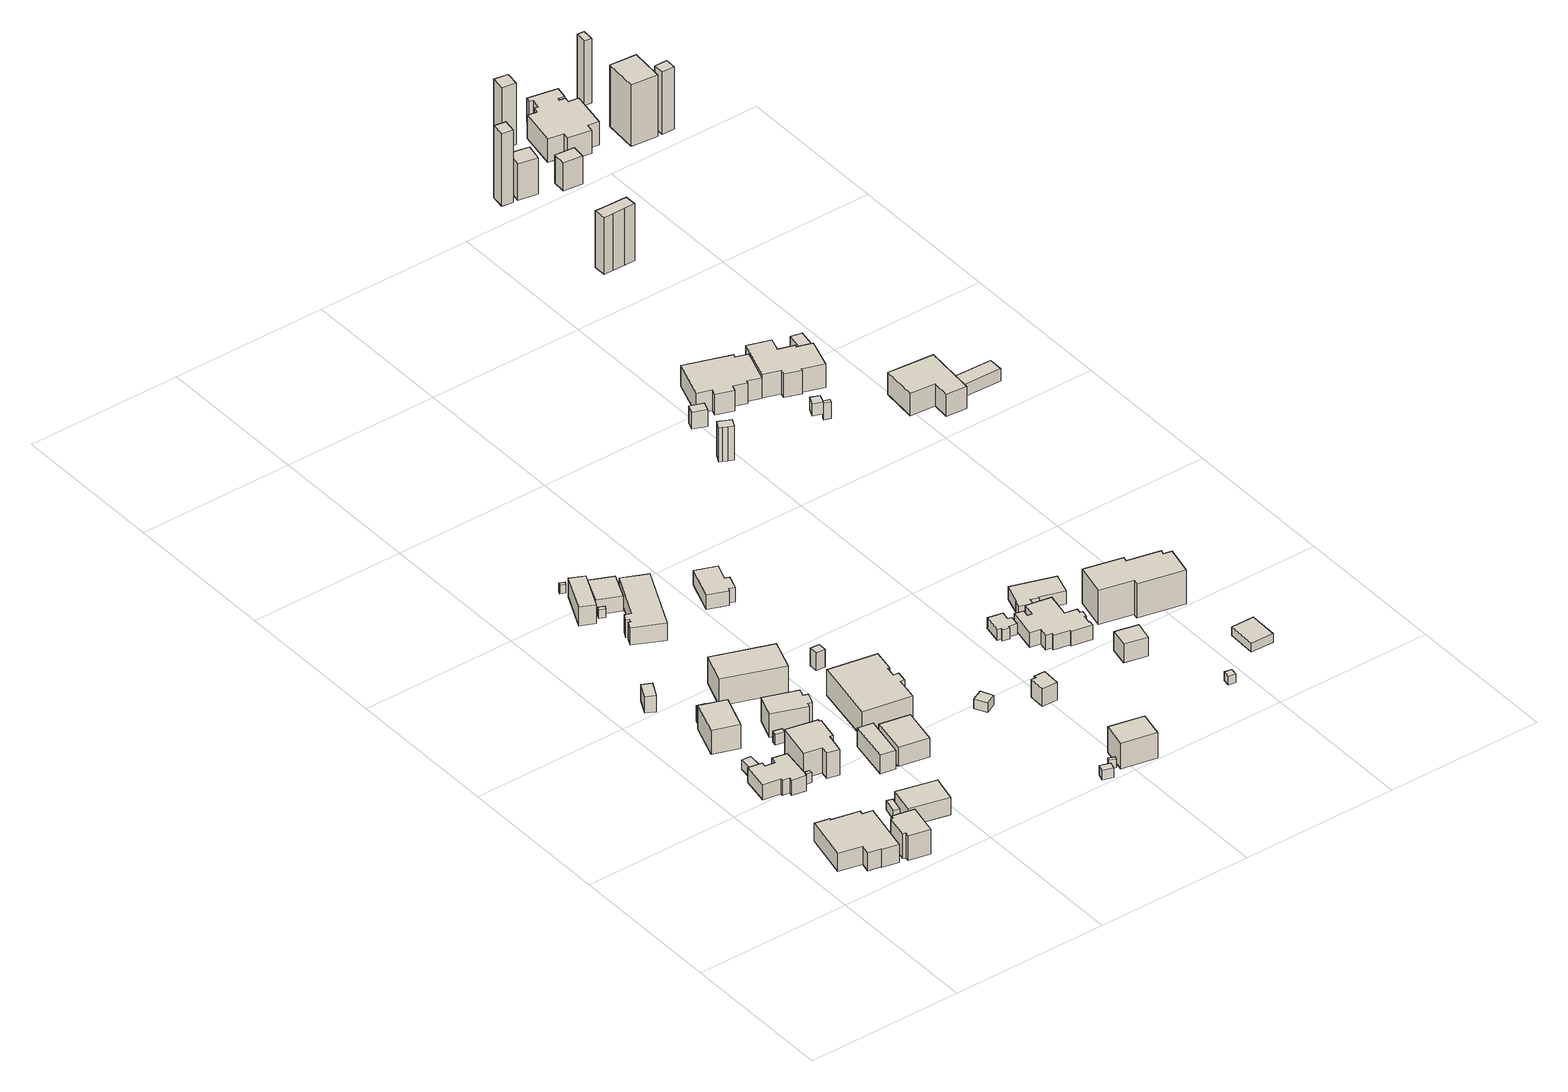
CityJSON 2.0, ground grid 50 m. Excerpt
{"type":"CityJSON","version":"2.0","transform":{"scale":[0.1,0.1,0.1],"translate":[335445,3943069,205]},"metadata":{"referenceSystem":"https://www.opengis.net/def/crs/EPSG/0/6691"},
"CityObjects":{
"building1":{"type":"Building","attributes":{"usage":"441","measuredHeight":7.5,"storeysAboveGround":2,"BuildingIDAttribute.prefecture":"14","BuildingIDAttribute.city":"14151","BuildingDetailAttribute.totalFloorArea":457.4,"BuildingDetailAttribute.buildingFootprintArea":228.7,"BuildingDetailAttribute.buildingStructureType":"610","BuildingDetailAttribute.buildingStructureOrgType":"2","BuildingDetailAttribute.orgUsage":"172","BuildingDetailAttribute.surveyYear":2015},"geometry":[{"type":"Solid","lod":"1","boundaries":[[[[0,1,2,3,4,5,6,7,8,9,10,11]],[[10,12,13,11]],[[9,14,12,10]],[[8,15,14,9]],[[7,16,15,8]],[[6,17,16,7]],[[5,18,17,6]],[[4,19,18,5]],[[3,20,19,4]],[[2,21,20,3]],[[1,22,21,2]],[[0,23,22,1]],[[11,13,23,0]],[[12,14,15,16,17,18,19,20,21,22,23,13]]]]}]},
"building2":{"type":"Building","attributes":{"usage":"411","measuredHeight":7.5,"storeysAboveGround":1,"BuildingIDAttribute.prefecture":"14","BuildingIDAttribute.city":"14151","BuildingDetailAttribute.totalFloorArea":107.68,"BuildingDetailAttribute.buildingFootprintArea":107.68,"BuildingDetailAttribute.buildingStructureType":"601","BuildingDetailAttribute.buildingStructureOrgType":"1","BuildingDetailAttribute.orgUsage":"10","BuildingDetailAttribute.surveyYear":2015},"geometry":[{"type":"Solid","lod":"1","boundaries":[[[[24,25,26,27,28,29,30,31,32,33,34,35,36,37]],[[36,38,39,37]],[[35,40,38,36]],[[34,41,40,35]],[[33,42,41,34]],[[32,43,42,33]],[[31,44,43,32]],[[30,45,44,31]],[[29,46,45,30]],[[28,47,46,29]],[[27,48,47,28]],[[26,49,48,27]],[[25,50,49,26]],[[24,51,50,25]],[[37,39,51,24]],[[38,40,41,42,43,44,45,46,47,48,49,50,51,39]]]]}]},
"building3":{"type":"Building","attributes":{"usage":"411","measuredHeight":5.3,"storeysAboveGround":1,"BuildingIDAttribute.prefecture":"14","BuildingIDAttribute.city":"14151","BuildingDetailAttribute.totalFloorArea":11.88,"BuildingDetailAttribute.buildingFootprintArea":11.88,"BuildingDetailAttribute.buildingStructureType":"601","BuildingDetailAttribute.buildingStructureOrgType":"1","BuildingDetailAttribute.orgUsage":"10","BuildingDetailAttribute.surveyYear":2015},"geometry":[{"type":"Solid","lod":"1","boundaries":[[[[52,53,54,55]],[[54,56,57,55]],[[53,58,56,54]],[[52,59,58,53]],[[55,57,59,52]],[[56,58,59,57]]]]}]},
"building4":{"type":"Building","attributes":{"measuredHeight":5.9,"BuildingIDAttribute.prefecture":"14","BuildingIDAttribute.city":"14151","BuildingDetailAttribute.surveyYear":2015},"geometry":[{"type":"Solid","lod":"1","boundaries":[[[[60,61,62,63]],[[62,64,65,63]],[[61,66,64,62]],[[60,67,66,61]],[[63,65,67,60]],[[64,66,67,65]]]]}]},
"building5":{"type":"Building","attributes":{"usage":"441","measuredHeight":9.1,"storeysAboveGround":2,"BuildingIDAttribute.prefecture":"14","BuildingIDAttribute.city":"14151","BuildingDetailAttribute.totalFloorArea":127.04,"BuildingDetailAttribute.buildingFootprintArea":63.52,"BuildingDetailAttribute.buildingStructureType":"610","BuildingDetailAttribute.buildingStructureOrgType":"2","BuildingDetailAttribute.orgUsage":"172","BuildingDetailAttribute.surveyYear":2015},"geometry":[{"type":"Solid","lod":"1","boundaries":[[[[68,69,70,71,72,73,74,75]],[[74,76,77,75]],[[73,78,76,74]],[[72,79,78,73]],[[71,80,79,72]],[[70,81,80,71]],[[69,82,81,70]],[[68,83,82,69]],[[75,77,83,68]],[[76,78,79,80,81,82,83,77]]]]}]},
"building6":{"type":"Building","attributes":{"usage":"411","measuredHeight":9,"storeysAboveGround":2,"BuildingIDAttribute.prefecture":"14","BuildingIDAttribute.city":"14151","BuildingDetailAttribute.totalFloorArea":166.99,"BuildingDetailAttribute.buildingFootprintArea":83.5,"BuildingDetailAttribute.buildingStructureType":"601","BuildingDetailAttribute.buildingStructureOrgType":"1","BuildingDetailAttribute.orgUsage":"10","BuildingDetailAttribute.surveyYear":2015},"geometry":[{"type":"Solid","lod":"1","boundaries":[[[[84,85,86,87,88]],[[87,89,90,88]],[[86,91,89,87]],[[85,92,91,86]],[[84,93,92,85]],[[88,90,93,84]],[[89,91,92,93,90]]]]}]},
"building7":{"type":"Building","attributes":{"measuredHeight":5.9,"BuildingIDAttribute.prefecture":"14","BuildingIDAttribute.city":"14151","BuildingDetailAttribute.surveyYear":2015},"geometry":[{"type":"Solid","lod":"1","boundaries":[[[[94,95,96,97]],[[96,98,99,97]],[[95,100,98,96]],[[94,101,100,95]],[[97,99,101,94]],[[98,100,101,99]]]]}]},
"building8":{"type":"Building","attributes":{"measuredHeight":4.7,"BuildingIDAttribute.prefecture":"14","BuildingIDAttribute.city":"14151","BuildingDetailAttribute.surveyYear":2015},"geometry":[{"type":"Solid","lod":"1","boundaries":[[[[102,103,104,105]],[[104,106,107,105]],[[103,108,106,104]],[[102,109,108,103]],[[105,107,109,102]],[[106,108,109,107]]]]}]},
"building9":{"type":"Building","attributes":{"measuredHeight":3.3,"BuildingIDAttribute.prefecture":"14","BuildingIDAttribute.city":"14151","BuildingDetailAttribute.surveyYear":2015},"geometry":[{"type":"Solid","lod":"1","boundaries":[[[[110,111,112,113]],[[112,114,115,113]],[[111,116,114,112]],[[110,117,116,111]],[[113,115,117,110]],[[114,116,117,115]]]]}]},
"building10":{"type":"Building","attributes":{"measuredHeight":3.8,"BuildingIDAttribute.prefecture":"14","BuildingIDAttribute.city":"14151","BuildingDetailAttribute.surveyYear":2015},"geometry":[{"type":"Solid","lod":"1","boundaries":[[[[118,119,120,121]],[[120,122,123,121]],[[119,124,122,120]],[[118,125,124,119]],[[121,123,125,118]],[[122,124,125,123]]]]}]},
"building11":{"type":"Building","attributes":{"usage":"411","measuredHeight":9.8,"storeysAboveGround":2,"BuildingIDAttribute.prefecture":"14","BuildingIDAttribute.city":"14151","BuildingDetailAttribute.totalFloorArea":219.9,"BuildingDetailAttribute.buildingFootprintArea":109.95,"BuildingDetailAttribute.buildingStructureType":"601","BuildingDetailAttribute.buildingStructureOrgType":"1","BuildingDetailAttribute.orgUsage":"10","BuildingDetailAttribute.surveyYear":2015},"geometry":[{"type":"Solid","lod":"1","boundaries":[[[[126,127,128,129,130,131,132,133,134,135]],[[134,136,137,135]],[[133,138,136,134]],[[132,139,138,133]],[[131,140,139,132]],[[130,141,140,131]],[[129,142,141,130]],[[128,143,142,129]],[[127,144,143,128]],[[126,145,144,127]],[[135,137,145,126]],[[136,138,139,140,141,142,143,144,145,137]]]]}]},
"building12":{"type":"Building","attributes":{"usage":"422","measuredHeight":6.6,"storeysAboveGround":1,"BuildingIDAttribute.prefecture":"14","BuildingIDAttribute.city":"14151","BuildingDetailAttribute.totalFloorArea":99.92,"BuildingDetailAttribute.buildingFootprintArea":99.92,"BuildingDetailAttribute.buildingStructureType":"601","BuildingDetailAttribute.buildingStructureOrgType":"1","BuildingDetailAttribute.orgUsage":"137","BuildingDetailAttribute.surveyYear":2015},"geometry":[{"type":"Solid","lod":"1","boundaries":[[[[146,147,148,149]],[[148,150,151,149]],[[147,152,150,148]],[[146,153,152,147]],[[149,151,153,146]],[[150,152,153,151]]]]}]},
"building13":{"type":"Building","attributes":{"usage":"415","measuredHeight":7.2,"storeysAboveGround":1,"BuildingIDAttribute.prefecture":"14","BuildingIDAttribute.city":"14151","BuildingDetailAttribute.totalFloorArea":59.26,"BuildingDetailAttribute.buildingFootprintArea":59.26,"BuildingDetailAttribute.buildingStructureType":"601","BuildingDetailAttribute.buildingStructureOrgType":"1","BuildingDetailAttribute.orgUsage":"50","BuildingDetailAttribute.surveyYear":2015},"geometry":[{"type":"Solid","lod":"1","boundaries":[[[[154,155,156,157]],[[156,158,159,157]],[[155,160,158,156]],[[154,161,160,155]],[[157,159,161,154]],[[158,160,161,159]]]]}]},
"building14":{"type":"Building","attributes":{"BuildingIDAttribute.prefecture":"14","BuildingIDAttribute.city":"14151","BuildingDetailAttribute.surveyYear":2015},"geometry":[{"type":"Solid","lod":"1","boundaries":[[[[162,163,164,165]],[[164,166,167,165]],[[163,168,166,164]],[[162,169,168,163]],[[165,167,169,162]],[[166,168,169,167]]]]}]},
"building15":{"type":"Building","attributes":{"usage":"411","measuredHeight":8.8,"storeysAboveGround":1,"BuildingIDAttribute.prefecture":"14","BuildingIDAttribute.city":"14151","BuildingDetailAttribute.totalFloorArea":84.83,"BuildingDetailAttribute.buildingFootprintArea":84.83,"BuildingDetailAttribute.buildingStructureType":"601","BuildingDetailAttribute.buildingStructureOrgType":"1","BuildingDetailAttribute.orgUsage":"10","BuildingDetailAttribute.surveyYear":2015},"geometry":[{"type":"Solid","lod":"1","boundaries":[[[[170,171,172,173,174,175,176,177]],[[176,178,179,177]],[[175,180,178,176]],[[174,181,180,175]],[[173,182,181,174]],[[172,183,182,173]],[[171,184,183,172]],[[170,185,184,171]],[[177,179,185,170]],[[178,180,181,182,183,184,185,179]]]]}]},
"building16":{"type":"Building","attributes":{"BuildingIDAttribute.prefecture":"14","BuildingIDAttribute.city":"14151","BuildingDetailAttribute.surveyYear":2015},"geometry":[{"type":"Solid","lod":"1","boundaries":[[[[186,187,188,189]],[[188,190,191,189]],[[187,192,190,188]],[[186,193,192,187]],[[189,191,193,186]],[[190,192,193,191]]]]}]},
"building17":{"type":"Building","attributes":{"usage":"412","measuredHeight":9.7,"storeysAboveGround":2,"BuildingIDAttribute.prefecture":"14","BuildingIDAttribute.city":"14151","BuildingDetailAttribute.totalFloorArea":339.08,"BuildingDetailAttribute.buildingFootprintArea":169.54,"BuildingDetailAttribute.buildingStructureType":"610","BuildingDetailAttribute.buildingStructureOrgType":"2","BuildingDetailAttribute.orgUsage":"20","BuildingDetailAttribute.surveyYear":2015},"geometry":[{"type":"Solid","lod":"1","boundaries":[[[[194,195,196,197]],[[196,198,199,197]],[[195,200,198,196]],[[194,201,200,195]],[[197,199,201,194]],[[198,200,201,199]]]]}]},
"building18":{"type":"Building","attributes":{"usage":"422","measuredHeight":6.9,"storeysAboveGround":1,"BuildingIDAttribute.prefecture":"14","BuildingIDAttribute.city":"14151","BuildingDetailAttribute.totalFloorArea":60.32,"BuildingDetailAttribute.buildingFootprintArea":60.32,"BuildingDetailAttribute.buildingStructureType":"601","BuildingDetailAttribute.buildingStructureOrgType":"1","BuildingDetailAttribute.orgUsage":"138","BuildingDetailAttribute.surveyYear":2015},"geometry":[{"type":"Solid","lod":"1","boundaries":[[[[202,203,204,205]],[[204,206,207,205]],[[203,208,206,204]],[[202,209,208,203]],[[205,207,209,202]],[[206,208,209,207]]]]}]},
"building19":{"type":"Building","attributes":{"measuredHeight":5.9,"BuildingIDAttribute.prefecture":"14","BuildingIDAttribute.city":"14151","BuildingDetailAttribute.surveyYear":2015},"geometry":[{"type":"Solid","lod":"1","boundaries":[[[[210,211,212,213]],[[212,214,215,213]],[[211,216,214,212]],[[210,217,216,211]],[[213,215,217,210]],[[214,216,217,215]]]]}]},
"building20":{"type":"Building","attributes":{"usage":"415","measuredHeight":7.6,"storeysAboveGround":2,"BuildingIDAttribute.prefecture":"14","BuildingIDAttribute.city":"14151","BuildingDetailAttribute.totalFloorArea":338.52,"BuildingDetailAttribute.buildingFootprintArea":169.26,"BuildingDetailAttribute.buildingStructureType":"601","BuildingDetailAttribute.buildingStructureOrgType":"1","BuildingDetailAttribute.orgUsage":"50","BuildingDetailAttribute.surveyYear":2015},"geometry":[{"type":"Solid","lod":"1","boundaries":[[[[218,219,220,221,222,223,224,225,226,227]],[[226,228,229,227]],[[225,230,228,226]],[[224,231,230,225]],[[223,232,231,224]],[[222,233,232,223]],[[221,234,233,222]],[[220,235,234,221]],[[219,236,235,220]],[[218,237,236,219]],[[227,229,237,218]],[[228,230,231,232,233,234,235,236,237,229]]]]}]},
"building21":{"type":"Building","attributes":{"usage":"422","measuredHeight":9.1,"storeysAboveGround":1,"BuildingIDAttribute.prefecture":"14","BuildingIDAttribute.city":"14151","BuildingDetailAttribute.totalFloorArea":103.27,"BuildingDetailAttribute.buildingFootprintArea":103.27,"BuildingDetailAttribute.buildingStructureType":"601","BuildingDetailAttribute.buildingStructureOrgType":"1","BuildingDetailAttribute.orgUsage":"138","BuildingDetailAttribute.surveyYear":2015},"geometry":[{"type":"Solid","lod":"1","boundaries":[[[[238,239,240,241]],[[240,242,243,241]],[[239,244,242,240]],[[238,245,244,239]],[[241,243,245,238]],[[242,244,245,243]]]]}]},
"building22":{"type":"Building","attributes":{"usage":"411","measuredHeight":9.1,"storeysAboveGround":1,"BuildingIDAttribute.prefecture":"14","BuildingIDAttribute.city":"14151","BuildingDetailAttribute.totalFloorArea":302.4,"BuildingDetailAttribute.buildingFootprintArea":302.4,"BuildingDetailAttribute.buildingStructureType":"601","BuildingDetailAttribute.buildingStructureOrgType":"1","BuildingDetailAttribute.orgUsage":"10","BuildingDetailAttribute.surveyYear":2015},"geometry":[{"type":"Solid","lod":"1","boundaries":[[[[246,247,248,249,250,251,252,253,254,255]],[[254,256,257,255]],[[253,258,256,254]],[[252,259,258,253]],[[251,260,259,252]],[[250,261,260,251]],[[249,262,261,250]],[[248,263,262,249]],[[247,264,263,248]],[[246,265,264,247]],[[255,257,265,246]],[[256,258,259,260,261,262,263,264,265,257]]]]}]},
"building23":{"type":"Building","attributes":{"measuredHeight":6.2,"BuildingIDAttribute.prefecture":"14","BuildingIDAttribute.city":"14151","BuildingDetailAttribute.surveyYear":2015},"geometry":[{"type":"Solid","lod":"1","boundaries":[[[[266,267,268,269]],[[268,270,271,269]],[[267,272,270,268]],[[266,273,272,267]],[[269,271,273,266]],[[270,272,273,271]]]]}]},
"building24":{"type":"Building","attributes":{"usage":"422","measuredHeight":9.6,"storeysAboveGround":2,"BuildingIDAttribute.prefecture":"14","BuildingIDAttribute.city":"14151","BuildingDetailAttribute.totalFloorArea":146.05,"BuildingDetailAttribute.buildingFootprintArea":73.02,"BuildingDetailAttribute.buildingStructureType":"601","BuildingDetailAttribute.buildingStructureOrgType":"1","BuildingDetailAttribute.orgUsage":"138","BuildingDetailAttribute.surveyYear":2015},"geometry":[{"type":"Solid","lod":"1","boundaries":[[[[274,275,276,277,278,279,280,281]],[[280,282,283,281]],[[279,284,282,280]],[[278,285,284,279]],[[277,286,285,278]],[[276,287,286,277]],[[275,288,287,276]],[[274,289,288,275]],[[281,283,289,274]],[[282,284,285,286,287,288,289,283]]]]}]},
"building25":{"type":"Building","attributes":{"measuredHeight":3.8,"BuildingIDAttribute.prefecture":"14","BuildingIDAttribute.city":"14151","BuildingDetailAttribute.surveyYear":2015},"geometry":[{"type":"Solid","lod":"1","boundaries":[[[[290,291,292,293]],[[292,294,295,293]],[[291,296,294,292]],[[290,297,296,291]],[[293,295,297,290]],[[294,296,297,295]]]]}]},
"building26":{"type":"Building","attributes":{"measuredHeight":3.7,"BuildingIDAttribute.prefecture":"14","BuildingIDAttribute.city":"14151","BuildingDetailAttribute.surveyYear":2015},"geometry":[{"type":"Solid","lod":"1","boundaries":[[[[298,299,300,301]],[[300,302,303,301]],[[299,304,302,300]],[[298,305,304,299]],[[301,303,305,298]],[[302,304,305,303]]]]}]},
"building27":{"type":"Building","attributes":{"BuildingIDAttribute.prefecture":"14","BuildingIDAttribute.city":"14151","BuildingDetailAttribute.surveyYear":2015},"geometry":[{"type":"Solid","lod":"1","boundaries":[[[[306,307,308,309]],[[308,310,311,309]],[[307,312,310,308]],[[306,313,312,307]],[[309,311,313,306]],[[310,312,313,311]]]]}]},
"building28":{"type":"Building","attributes":{"usage":"411","measuredHeight":9.4,"storeysAboveGround":2,"BuildingIDAttribute.prefecture":"14","BuildingIDAttribute.city":"14151","BuildingDetailAttribute.totalFloorArea":152.34,"BuildingDetailAttribute.buildingFootprintArea":76.17,"BuildingDetailAttribute.buildingStructureType":"601","BuildingDetailAttribute.buildingStructureOrgType":"1","BuildingDetailAttribute.orgUsage":"10","BuildingDetailAttribute.surveyYear":2015},"geometry":[{"type":"Solid","lod":"1","boundaries":[[[[314,315,316,317]],[[316,318,319,317]],[[315,320,318,316]],[[314,321,320,315]],[[317,319,321,314]],[[318,320,321,319]]]]}]},
"building29":{"type":"Building","attributes":{"usage":"411","measuredHeight":9.1,"storeysAboveGround":1,"BuildingIDAttribute.prefecture":"14","BuildingIDAttribute.city":"14151","BuildingDetailAttribute.totalFloorArea":26.18,"BuildingDetailAttribute.buildingFootprintArea":26.18,"BuildingDetailAttribute.buildingStructureType":"601","BuildingDetailAttribute.buildingStructureOrgType":"1","BuildingDetailAttribute.orgUsage":"10","BuildingDetailAttribute.surveyYear":2015},"geometry":[{"type":"Solid","lod":"1","boundaries":[[[[322,323,324,325,326,327]],[[326,328,329,327]],[[325,330,328,326]],[[324,331,330,325]],[[323,332,331,324]],[[322,333,332,323]],[[327,329,333,322]],[[328,330,331,332,333,329]]]]}]},
"building30":{"type":"Building","attributes":{"usage":"411","measuredHeight":6.2,"storeysAboveGround":1,"BuildingIDAttribute.prefecture":"14","BuildingIDAttribute.city":"14151","BuildingDetailAttribute.totalFloorArea":31.23,"BuildingDetailAttribute.buildingFootprintArea":31.23,"BuildingDetailAttribute.buildingStructureType":"601","BuildingDetailAttribute.buildingStructureOrgType":"1","BuildingDetailAttribute.orgUsage":"10","BuildingDetailAttribute.surveyYear":2015,"BuildingLandSlideRiskAttribute.description":"1","BuildingLandSlideRiskAttribute.areaType":"1"},"geometry":[{"type":"Solid","lod":"1","boundaries":[[[[334,335,336,337,338,339,340,341,342,343]],[[342,344,345,343]],[[341,346,344,342]],[[340,347,346,341]],[[339,348,347,340]],[[338,349,348,339]],[[337,350,349,338]],[[336,351,350,337]],[[335,352,351,336]],[[334,353,352,335]],[[343,345,353,334]],[[344,346,347,348,349,350,351,352,353,345]]]]}]},
"building31":{"type":"Building","attributes":{"measuredHeight":6.7,"BuildingIDAttribute.prefecture":"14","BuildingIDAttribute.city":"14151","BuildingDetailAttribute.surveyYear":2015},"geometry":[{"type":"Solid","lod":"1","boundaries":[[[[354,355,356,357]],[[356,358,359,357]],[[355,360,358,356]],[[354,361,360,355]],[[357,359,361,354]],[[358,360,361,359]]]]}]},
"building32":{"type":"Building","attributes":{"measuredHeight":12.1,"BuildingIDAttribute.prefecture":"14","BuildingIDAttribute.city":"14151","BuildingDetailAttribute.surveyYear":2015},"geometry":[{"type":"Solid","lod":"1","boundaries":[[[[362,363,364,365,366,367,368,369]],[[368,370,371,369]],[[367,372,370,368]],[[366,373,372,367]],[[365,374,373,366]],[[364,375,374,365]],[[363,376,375,364]],[[362,377,376,363]],[[369,371,377,362]],[[370,372,373,374,375,376,377,371]]]]}]},
"building33":{"type":"Building","attributes":{"usage":"411","measuredHeight":6.7,"storeysAboveGround":1,"BuildingIDAttribute.prefecture":"14","BuildingIDAttribute.city":"14151","BuildingDetailAttribute.totalFloorArea":184.43,"BuildingDetailAttribute.buildingFootprintArea":184.43,"BuildingDetailAttribute.buildingStructureType":"601","BuildingDetailAttribute.buildingStructureOrgType":"1","BuildingDetailAttribute.orgUsage":"10","BuildingDetailAttribute.surveyYear":2015,"BuildingLandSlideRiskAttribute.description":"1","BuildingLandSlideRiskAttribute.areaType":"1"},"geometry":[{"type":"Solid","lod":"1","boundaries":[[[[378,379,380,381,382,383,384,385,386,387,388,389,390,391,392,393,394,395,396,397,398,399]],[[398,400,401,399]],[[397,402,400,398]],[[396,403,402,397]],[[395,404,403,396]],[[394,405,404,395]],[[393,406,405,394]],[[392,407,406,393]],[[391,408,407,392]],[[390,409,408,391]],[[389,410,409,390]],[[388,411,410,389]],[[387,412,411,388]],[[386,413,412,387]],[[385,414,413,386]],[[384,415,414,385]],[[383,416,415,384]],[[382,417,416,383]],[[381,418,417,382]],[[380,419,418,381]],[[379,420,419,380]],[[378,421,420,379]],[[399,401,421,378]],[[400,402,403,404,405,406,407,408,409,410,411,412,413,414,415,416,417,418,419,420,421,401]]]]}]},
"building34":{"type":"Building","attributes":{"usage":"412","measuredHeight":6.8,"storeysAboveGround":1,"BuildingIDAttribute.prefecture":"14","BuildingIDAttribute.city":"14151","BuildingDetailAttribute.totalFloorArea":39.63,"BuildingDetailAttribute.buildingFootprintArea":39.63,"BuildingDetailAttribute.buildingStructureType":"601","BuildingDetailAttribute.buildingStructureOrgType":"1","BuildingDetailAttribute.orgUsage":"20","BuildingDetailAttribute.surveyYear":2015},"geometry":[{"type":"Solid","lod":"1","boundaries":[[[[422,423,424,425]],[[424,426,427,425]],[[423,428,426,424]],[[422,429,428,423]],[[425,427,429,422]],[[426,428,429,427]]]]}]},
"building35":{"type":"Building","attributes":{"usage":"411","measuredHeight":6.1,"storeysAboveGround":1,"BuildingIDAttribute.prefecture":"14","BuildingIDAttribute.city":"14151","BuildingDetailAttribute.totalFloorArea":101.19,"BuildingDetailAttribute.buildingFootprintArea":101.19,"BuildingDetailAttribute.buildingStructureType":"601","BuildingDetailAttribute.buildingStructureOrgType":"1","BuildingDetailAttribute.orgUsage":"10","BuildingDetailAttribute.surveyYear":2015,"BuildingLandSlideRiskAttribute.description":"1","BuildingLandSlideRiskAttribute.areaType":"1"},"geometry":[{"type":"Solid","lod":"1","boundaries":[[[[430,431,432,433,434,435,436,437,438,439]],[[438,440,441,439]],[[437,442,440,438]],[[436,443,442,437]],[[435,444,443,436]],[[434,445,444,435]],[[433,446,445,434]],[[432,447,446,433]],[[431,448,447,432]],[[430,449,448,431]],[[439,441,449,430]],[[440,442,443,444,445,446,447,448,449,441]]]]}]},
"building36":{"type":"Building","attributes":{"usage":"422","measuredHeight":10.8,"storeysAboveGround":1,"BuildingIDAttribute.prefecture":"14","BuildingIDAttribute.city":"14151","BuildingDetailAttribute.totalFloorArea":234.45,"BuildingDetailAttribute.buildingFootprintArea":234.45,"BuildingDetailAttribute.buildingStructureType":"601","BuildingDetailAttribute.buildingStructureOrgType":"1","BuildingDetailAttribute.orgUsage":"138","BuildingDetailAttribute.surveyYear":2015,"BuildingLandSlideRiskAttribute.description":"1","BuildingLandSlideRiskAttribute.areaType":"1"},"geometry":[{"type":"Solid","lod":"1","boundaries":[[[[450,451,452,453,454,455,456,457,458,459,460,461]],[[460,462,463,461]],[[459,464,462,460]],[[458,465,464,459]],[[457,466,465,458]],[[456,467,466,457]],[[455,468,467,456]],[[454,469,468,455]],[[453,470,469,454]],[[452,471,470,453]],[[451,472,471,452]],[[450,473,472,451]],[[461,463,473,450]],[[462,464,465,466,467,468,469,470,471,472,473,463]]]]}]},
"building37":{"type":"Building","attributes":{"measuredHeight":27.9,"BuildingIDAttribute.prefecture":"14","BuildingIDAttribute.city":"14151","BuildingDetailAttribute.surveyYear":2015,"BuildingLandSlideRiskAttribute.description":"1","BuildingLandSlideRiskAttribute.areaType":"1"},"geometry":[{"type":"Solid","lod":"1","boundaries":[[[[474,475,476,477]],[[476,478,479,477]],[[475,480,478,476]],[[474,481,480,475]],[[477,479,481,474]],[[478,480,481,479]]]]}]},
"building38":{"type":"Building","attributes":{"BuildingIDAttribute.prefecture":"14","BuildingIDAttribute.city":"14151","BuildingDetailAttribute.surveyYear":2015},"geometry":[{"type":"Solid","lod":"1","boundaries":[[[[482,483,484,485]],[[484,486,487,485]],[[483,488,486,484]],[[482,489,488,483]],[[485,487,489,482]],[[486,488,489,487]]]]}]},
"building39":{"type":"Building","attributes":{"measuredHeight":4.4,"BuildingIDAttribute.prefecture":"14","BuildingIDAttribute.city":"14151","BuildingDetailAttribute.surveyYear":2015,"BuildingLandSlideRiskAttribute.description":"1","BuildingLandSlideRiskAttribute.areaType":"1"},"geometry":[{"type":"Solid","lod":"1","boundaries":[[[[490,491,492,493]],[[492,494,495,493]],[[491,496,494,492]],[[490,497,496,491]],[[493,495,497,490]],[[494,496,497,495]]]]}]},
"building40":{"type":"Building","attributes":{"measuredHeight":6.3,"BuildingIDAttribute.prefecture":"14","BuildingIDAttribute.city":"14151","BuildingDetailAttribute.surveyYear":2015,"BuildingLandSlideRiskAttribute.description":"1","BuildingLandSlideRiskAttribute.areaType":"1"},"geometry":[{"type":"Solid","lod":"1","boundaries":[[[[498,499,500,501]],[[500,502,503,501]],[[499,504,502,500]],[[498,505,504,499]],[[501,503,505,498]],[[502,504,505,503]]]]}]},
"building41":{"type":"Building","attributes":{"usage":"422","measuredHeight":12.6,"storeysAboveGround":1,"BuildingIDAttribute.prefecture":"14","BuildingIDAttribute.city":"14151","BuildingDetailAttribute.totalFloorArea":29.14,"BuildingDetailAttribute.buildingFootprintArea":29.14,"BuildingDetailAttribute.buildingStructureType":"601","BuildingDetailAttribute.buildingStructureOrgType":"1","BuildingDetailAttribute.orgUsage":"138","BuildingDetailAttribute.surveyYear":2015,"BuildingLandSlideRiskAttribute.description":"1","BuildingLandSlideRiskAttribute.areaType":"1"},"geometry":[{"type":"Solid","lod":"1","boundaries":[[[[506,507,508,509]],[[508,510,511,509]],[[507,512,510,508]],[[506,513,512,507]],[[509,511,513,506]],[[510,512,513,511]]]]}]},
"building42":{"type":"Building","attributes":{"usage":"422","measuredHeight":24.3,"storeysAboveGround":1,"BuildingIDAttribute.prefecture":"14","BuildingIDAttribute.city":"14151","BuildingDetailAttribute.totalFloorArea":34.31,"BuildingDetailAttribute.buildingFootprintArea":34.31,"BuildingDetailAttribute.buildingStructureType":"601","BuildingDetailAttribute.buildingStructureOrgType":"1","BuildingDetailAttribute.orgUsage":"138","BuildingDetailAttribute.surveyYear":2015,"BuildingLandSlideRiskAttribute.description":"1","BuildingLandSlideRiskAttribute.areaType":"1"},"geometry":[{"type":"Solid","lod":"1","boundaries":[[[[514,515,516,517,518,519,520,521]],[[520,522,523,521]],[[519,524,522,520]],[[518,525,524,519]],[[517,526,525,518]],[[516,527,526,517]],[[515,528,527,516]],[[514,529,528,515]],[[521,523,529,514]],[[522,524,525,526,527,528,529,523]]]]}]},
"building43":{"type":"Building","attributes":{"usage":"422","measuredHeight":4.3,"storeysAboveGround":1,"BuildingIDAttribute.prefecture":"14","BuildingIDAttribute.city":"14151","BuildingDetailAttribute.totalFloorArea":29.63,"BuildingDetailAttribute.buildingFootprintArea":29.63,"BuildingDetailAttribute.buildingStructureType":"601","BuildingDetailAttribute.buildingStructureOrgType":"1","BuildingDetailAttribute.orgUsage":"138","BuildingDetailAttribute.surveyYear":2015,"BuildingLandSlideRiskAttribute.description":"1","BuildingLandSlideRiskAttribute.areaType":"1"},"geometry":[{"type":"Solid","lod":"1","boundaries":[[[[530,531,532,533]],[[532,534,535,533]],[[531,536,534,532]],[[530,537,536,531]],[[533,535,537,530]],[[534,536,537,535]]]]}]},
"building44":{"type":"Building","attributes":{"usage":"422","measuredHeight":9,"storeysAboveGround":1,"BuildingIDAttribute.prefecture":"14","BuildingIDAttribute.city":"14151","BuildingDetailAttribute.totalFloorArea":182.54,"BuildingDetailAttribute.buildingFootprintArea":182.54,"BuildingDetailAttribute.buildingStructureType":"601","BuildingDetailAttribute.buildingStructureOrgType":"1","BuildingDetailAttribute.orgUsage":"138","BuildingDetailAttribute.surveyYear":2015,"BuildingLandSlideRiskAttribute.description":"1","BuildingLandSlideRiskAttribute.areaType":"1"},"geometry":[{"type":"Solid","lod":"1","boundaries":[[[[538,539,540,541,542,543,544,545,546,547,548,549]],[[548,550,551,549]],[[547,552,550,548]],[[546,553,552,547]],[[545,554,553,546]],[[544,555,554,545]],[[543,556,555,544]],[[542,557,556,543]],[[541,558,557,542]],[[540,559,558,541]],[[539,560,559,540]],[[538,561,560,539]],[[549,551,561,538]],[[550,552,553,554,555,556,557,558,559,560,561,551]]]]}]},
"building45":{"type":"Building","attributes":{"usage":"412","measuredHeight":14.4,"storeysAboveGround":3,"BuildingIDAttribute.prefecture":"14","BuildingIDAttribute.city":"14151","BuildingDetailAttribute.totalFloorArea":643.69,"BuildingDetailAttribute.buildingFootprintArea":214.56,"BuildingDetailAttribute.buildingStructureType":"610","BuildingDetailAttribute.buildingStructureOrgType":"2","BuildingDetailAttribute.orgUsage":"20","BuildingDetailAttribute.surveyYear":2015},"geometry":[{"type":"Solid","lod":"1","boundaries":[[[[562,563,564,565,566,567,568,569,570,571]],[[570,572,573,571]],[[569,574,572,570]],[[568,575,574,569]],[[567,576,575,568]],[[566,577,576,567]],[[565,578,577,566]],[[564,579,578,565]],[[563,580,579,564]],[[562,581,580,563]],[[571,573,581,562]],[[572,574,575,576,577,578,579,580,581,573]]]]}]},
"building46":{"type":"Building","attributes":{"usage":"422","measuredHeight":18.8,"storeysAboveGround":1,"BuildingIDAttribute.prefecture":"14","BuildingIDAttribute.city":"14151","BuildingDetailAttribute.totalFloorArea":12.06,"BuildingDetailAttribute.buildingFootprintArea":12.06,"BuildingDetailAttribute.buildingStructureType":"601","BuildingDetailAttribute.buildingStructureOrgType":"1","BuildingDetailAttribute.orgUsage":"138","BuildingDetailAttribute.surveyYear":2015,"BuildingLandSlideRiskAttribute.description":"1","BuildingLandSlideRiskAttribute.areaType":"1"},"geometry":[{"type":"Solid","lod":"1","boundaries":[[[[582,583,584,585]],[[584,586,587,585]],[[583,588,586,584]],[[582,589,588,583]],[[585,587,589,582]],[[586,588,589,587]]]]}]},
"building47":{"type":"Building","attributes":{"measuredHeight":19.2,"BuildingIDAttribute.prefecture":"14","BuildingIDAttribute.city":"14151","BuildingDetailAttribute.surveyYear":2015,"BuildingLandSlideRiskAttribute.description":"1","BuildingLandSlideRiskAttribute.areaType":"1"},"geometry":[{"type":"Solid","lod":"1","boundaries":[[[[590,591,592,593]],[[592,594,595,593]],[[591,596,594,592]],[[590,597,596,591]],[[593,595,597,590]],[[594,596,597,595]]]]}]},
"building48":{"type":"Building","attributes":{"usage":"411","storeysAboveGround":1,"BuildingIDAttribute.prefecture":"14","BuildingIDAttribute.city":"14151","BuildingDetailAttribute.totalFloorArea":61.37,"BuildingDetailAttribute.buildingFootprintArea":61.37,"BuildingDetailAttribute.buildingStructureType":"601","BuildingDetailAttribute.buildingStructureOrgType":"1","BuildingDetailAttribute.orgUsage":"10","BuildingDetailAttribute.surveyYear":2015},"geometry":[{"type":"Solid","lod":"1","boundaries":[[[[598,599,600,601]],[[600,602,603,601]],[[599,604,602,600]],[[598,605,604,599]],[[601,603,605,598]],[[602,604,605,603]]]]}]},
"building49":{"type":"Building","attributes":{"usage":"422","measuredHeight":21.2,"storeysAboveGround":1,"BuildingIDAttribute.prefecture":"14","BuildingIDAttribute.city":"14151","BuildingDetailAttribute.totalFloorArea":18.85,"BuildingDetailAttribute.buildingFootprintArea":18.85,"BuildingDetailAttribute.buildingStructureType":"601","BuildingDetailAttribute.buildingStructureOrgType":"1","BuildingDetailAttribute.orgUsage":"138","BuildingDetailAttribute.surveyYear":2015,"BuildingLandSlideRiskAttribute.description":"1","BuildingLandSlideRiskAttribute.areaType":"1"},"geometry":[{"type":"Solid","lod":"1","boundaries":[[[[606,607,608,609]],[[608,610,611,609]],[[607,612,610,608]],[[606,613,612,607]],[[609,611,613,606]],[[610,612,613,611]]]]}]},
"building50":{"type":"Building","attributes":{"usage":"422","measuredHeight":4.1,"storeysAboveGround":1,"BuildingIDAttribute.prefecture":"14","BuildingIDAttribute.city":"14151","BuildingDetailAttribute.totalFloorArea":18.15,"BuildingDetailAttribute.buildingFootprintArea":18.15,"BuildingDetailAttribute.buildingStructureType":"601","BuildingDetailAttribute.buildingStructureOrgType":"1","BuildingDetailAttribute.orgUsage":"138","BuildingDetailAttribute.surveyYear":2015,"BuildingLandSlideRiskAttribute.description":"1","BuildingLandSlideRiskAttribute.areaType":"1"},"geometry":[{"type":"Solid","lod":"1","boundaries":[[[[614,615,616,617]],[[616,618,619,617]],[[615,620,618,616]],[[614,621,620,615]],[[617,619,621,614]],[[618,620,621,619]]]]}]},
"building51":{"type":"Building","attributes":{"usage":"422","measuredHeight":11.8,"storeysAboveGround":1,"BuildingIDAttribute.prefecture":"14","BuildingIDAttribute.city":"14151","BuildingDetailAttribute.totalFloorArea":243.38,"BuildingDetailAttribute.buildingFootprintArea":243.38,"BuildingDetailAttribute.buildingStructureType":"601","BuildingDetailAttribute.buildingStructureOrgType":"1","BuildingDetailAttribute.orgUsage":"138","BuildingDetailAttribute.surveyYear":2015,"BuildingLandSlideRiskAttribute.description":"1","BuildingLandSlideRiskAttribute.areaType":"1"},"geometry":[{"type":"Solid","lod":"1","boundaries":[[[[622,623,624,625,626,627,628,629,630,631,632,633,634,635,636,637,638,639,640,641]],[[640,642,643,641]],[[639,644,642,640]],[[638,645,644,639]],[[637,646,645,638]],[[636,647,646,637]],[[635,648,647,636]],[[634,649,648,635]],[[633,650,649,634]],[[632,651,650,633]],[[631,652,651,632]],[[630,653,652,631]],[[629,654,653,630]],[[628,655,654,629]],[[627,656,655,628]],[[626,657,656,627]],[[625,658,657,626]],[[624,659,658,625]],[[623,660,659,624]],[[622,661,660,623]],[[641,643,661,622]],[[642,644,645,646,647,648,649,650,651,652,653,654,655,656,657,658,659,660,661,643]]]]}]},
"building52":{"type":"Building","attributes":{"usage":"422","measuredHeight":10.7,"storeysAboveGround":2,"BuildingIDAttribute.prefecture":"14","BuildingIDAttribute.city":"14151","BuildingDetailAttribute.totalFloorArea":335.11,"BuildingDetailAttribute.buildingFootprintArea":167.55,"BuildingDetailAttribute.buildingStructureType":"601","BuildingDetailAttribute.buildingStructureOrgType":"1","BuildingDetailAttribute.orgUsage":"137","BuildingDetailAttribute.surveyYear":2015},"geometry":[{"type":"Solid","lod":"1","boundaries":[[[[662,663,664,665,666,667]],[[666,668,669,667]],[[665,670,668,666]],[[664,671,670,665]],[[663,672,671,664]],[[662,673,672,663]],[[667,669,673,662]],[[668,670,671,672,673,669]]]]}]},
"building53":{"type":"Building","attributes":{"usage":"431","measuredHeight":4.3,"storeysAboveGround":1,"BuildingIDAttribute.prefecture":"14","BuildingIDAttribute.city":"14151","BuildingDetailAttribute.totalFloorArea":53.83,"BuildingDetailAttribute.buildingFootprintArea":53.83,"BuildingDetailAttribute.buildingStructureType":"601","BuildingDetailAttribute.buildingStructureOrgType":"1","BuildingDetailAttribute.orgUsage":"141","BuildingDetailAttribute.surveyYear":2015},"geometry":[{"type":"Solid","lod":"1","boundaries":[[[[674,675,676,677]],[[676,678,679,677]],[[675,680,678,676]],[[674,681,680,675]],[[677,679,681,674]],[[678,680,681,679]]]]}]},
"building54":{"type":"Building","attributes":{"usage":"422","measuredHeight":21.3,"storeysAboveGround":1,"BuildingIDAttribute.prefecture":"14","BuildingIDAttribute.city":"14151","BuildingDetailAttribute.totalFloorArea":83.38,"BuildingDetailAttribute.buildingFootprintArea":83.38,"BuildingDetailAttribute.buildingStructureType":"601","BuildingDetailAttribute.buildingStructureOrgType":"1","BuildingDetailAttribute.orgUsage":"138","BuildingDetailAttribute.surveyYear":2015,"BuildingLandSlideRiskAttribute.description":"1","BuildingLandSlideRiskAttribute.areaType":"1"},"geometry":[{"type":"Solid","lod":"1","boundaries":[[[[682,683,684,685]],[[684,686,687,685]],[[683,688,686,684]],[[682,689,688,683]],[[685,687,689,682]],[[686,688,689,687]]]]}]},
"building55":{"type":"Building","attributes":{"measuredHeight":27.6,"BuildingIDAttribute.prefecture":"14","BuildingIDAttribute.city":"14151","BuildingDetailAttribute.surveyYear":2015,"BuildingLandSlideRiskAttribute.description":"1","BuildingLandSlideRiskAttribute.areaType":"1"},"geometry":[{"type":"Solid","lod":"1","boundaries":[[[[690,691,692,693]],[[692,694,695,693]],[[691,696,694,692]],[[690,697,696,691]],[[693,695,697,690]],[[694,696,697,695]]]]}]},
"building56":{"type":"Building","attributes":{"usage":"422","measuredHeight":26.2,"storeysAboveGround":1,"BuildingIDAttribute.prefecture":"14","BuildingIDAttribute.city":"14151","BuildingDetailAttribute.totalFloorArea":12.93,"BuildingDetailAttribute.buildingFootprintArea":12.93,"BuildingDetailAttribute.buildingStructureType":"601","BuildingDetailAttribute.buildingStructureOrgType":"1","BuildingDetailAttribute.orgUsage":"138","BuildingDetailAttribute.surveyYear":2015,"BuildingLandSlideRiskAttribute.description":"1","BuildingLandSlideRiskAttribute.areaType":"1"},"geometry":[{"type":"Solid","lod":"1","boundaries":[[[[698,699,700,701]],[[700,702,703,701]],[[699,704,702,700]],[[698,705,704,699]],[[701,703,705,698]],[[702,704,705,703]]]]}]}
},
"vertices":[
[140,249,24],[138,244,24],[225,226,24],[222,213,24],[254,207,24],[218,40,24],[166,52,24],[167,56,24],[127,64,24],[134,95,24],[60,111,24],[92,259,24],[60,111,86],[92,259,86],[134,95,86],[127,64,86],[167,56,86],[166,52,86],[218,40,86],[254,207,86],[222,213,86],[225,226,86],[138,244,86],[140,249,86],
[136,537,42],[168,532,42],[172,554,42],[219,544,42],[202,437,42],[200,438,42],[199,433,42],[155,441,42],[157,452,42],[133,456,42],[135,464,42],[80,473,42],[95,560,42],[139,552,42],[95,560,94],[139,552,94],[80,473,94],[135,464,94],[133,456,94],[157,452,94],[155,441,94],[199,433,94],[200,438,94],[202,437,94],[219,544,94],[172,554,94],[168,532,94],[136,537,94],
[141,606,50],[136,562,50],[106,565,50],[111,609,50],[106,565,83],[111,609,83],[136,562,83],[141,606,83],
[56,937,118],[30,886,118],[1,901,118],[27,951,118],[1,901,174],[27,951,174],[30,886,174],[56,937,174],
[263,127,19],[265,137,19],[335,123,19],[314,24,19],[247,38,19],[249,52,19],[240,54,19],[256,128,19],[240,54,104],[256,128,104],[249,52,104],[247,38,104],[314,24,104],[335,123,104],[265,137,104],[263,127,104],
[132,793,73],[189,773,73],[148,661,73],[68,690,73],[108,802,73],[68,690,155],[108,802,155],[148,661,155],[189,773,155],[132,793,155],
[132,793,90],[108,802,90],[113,816,90],[137,809,90],[113,816,143],[137,809,143],[108,802,143],[132,793,143],
[234,455,41],[218,457,41],[219,468,41],[235,466,41],[219,468,76],[235,466,76],[218,457,76],[234,455,76],
[345,235,35],[333,188,35],[314,192,35],[326,240,35],[314,192,66],[326,240,66],[333,188,66],[345,235,66],
[269,621,61],[242,628,61],[246,644,61],[273,637,61],[246,644,98],[273,637,98],[242,628,98],[269,621,98],
[351,578,41],[350,572,41],[356,571,41],[340,496,41],[330,499,41],[316,435,41],[278,444,41],[283,470,41],[228,482,41],[253,599,41],[228,482,128],[253,599,128],[283,470,128],[278,444,128],[316,435,128],[330,499,128],[340,496,128],[356,571,128],[350,572,128],[351,578,128],
[461,127,23],[336,157,23],[356,241,23],[481,211,23],[356,241,83],[481,211,83],[336,157,83],[461,127,83],
[167,1380,158],[110,1259,158],[65,1280,158],[123,1401,158],[65,1280,223],[123,1401,223],[110,1259,223],[167,1380,223],
[153,1276,158],[147,1265,158],[129,1274,158],[135,1286,158],[129,1274,188],[135,1286,188],[147,1265,188],[153,1276,188],
[374,677,61],[389,671,61],[375,635,61],[362,639,61],[357,625,61],[250,665,61],[278,738,61],[382,700,61],[278,738,142],[382,700,142],[250,665,142],[357,625,142],[362,639,142],[375,635,142],[389,671,142],[374,677,142],
[124,1415,162],[109,1423,162],[114,1432,162],[129,1424,162],[114,1432,192],[129,1424,192],[109,1423,192],[124,1415,192],
[392,766,88],[207,833,88],[243,932,88],[428,865,88],[243,932,180],[428,865,180],[207,833,180],[392,766,180],
[411,377,35],[436,513,35],[484,504,35],[458,368,35],[484,504,100],[458,368,100],[436,513,100],[411,377,100],
[170,1375,158],[240,1343,158],[202,1259,158],[132,1291,158],[202,1259,210],[132,1291,210],[240,1343,210],[170,1375,210],
[130,1133,151],[141,1156,151],[147,1153,151],[152,1163,151],[142,1168,151],[153,1191,151],[173,1182,151],[243,1330,151],[321,1293,151],[223,1088,151],[321,1293,211],[223,1088,211],[243,1330,211],[173,1182,211],[153,1191,211],[142,1168,211],[152,1163,211],[147,1153,211],[141,1156,211],[130,1133,211],
[588,472,35],[565,356,35],[470,374,35],[493,490,35],[470,374,100],[493,490,100],[565,356,100],[588,472,100],
[656,707,47],[643,636,47],[637,637,47],[631,606,47],[648,603,47],[642,568,47],[629,571,47],[616,498,47],[463,525,47],[501,735,47],[463,525,135],[501,735,135],[616,498,135],[629,571,135],[642,568,135],[648,603,135],[631,606,135],[637,637,135],[643,636,135],[656,707,135],
[518,804,82],[519,832,82],[549,831,82],[548,803,82],[549,831,142],[548,803,142],[519,832,142],[518,804,142],
[492,1210,159],[472,1156,159],[486,1150,159],[470,1104,159],[452,1111,159],[448,1102,159],[386,1126,159],[426,1235,159],[386,1126,209],[426,1235,209],[448,1102,209],[452,1111,209],[470,1104,209],[486,1150,209],[472,1156,209],[492,1210,209],
[903,35,10],[935,24,10],[927,1,10],[895,12,10],[927,1,43],[895,12,43],[935,24,43],[903,35,43],
[804,407,45],[785,445,45],[821,462,45],[839,424,45],[821,462,78],[839,424,78],[785,445,78],[804,407,78],
[954,25,17],[935,33,17],[939,43,17],[958,35,17],[939,43,47],[958,35,47],[935,33,47],[954,25,47],
[1099,86,3],[1081,5,3],[972,28,3],[989,109,3],[972,28,91],[989,109,91],[1081,5,91],[1099,86,91],
[944,344,39],[946,396,39],[962,395,39],[962,403,39],[997,402,39],[994,342,39],[997,402,100],[994,342,100],[962,403,100],[962,395,100],[946,396,100],[944,344,100],
[1043,624,62],[1041,616,62],[1019,621,62],[1021,629,62],[1010,631,62],[1021,690,62],[1068,681,62],[1062,654,62],[1075,651,62],[1069,619,62],[1075,651,99],[1069,619,99],[1062,654,99],[1068,681,99],[1021,690,99],[1010,631,99],[1021,629,99],[1019,621,99],[1041,616,99],[1043,624,99],
[753,1682,294],[795,1666,294],[784,1636,294],[742,1653,294],[784,1636,352],[742,1653,352],[795,1666,352],[753,1682,352],
[804,1585,220],[822,1576,220],[809,1549,220],[792,1557,220],[779,1564,220],[770,1568,220],[783,1595,220],[791,1591,220],[783,1595,337],[791,1591,337],[770,1568,337],[779,1564,337],[792,1557,337],[809,1549,337],[822,1576,337],[804,1585,337],
[1107,623,58],[1121,620,58],[1130,662,58],[1209,647,58],[1194,570,58],[1232,562,58],[1229,547,58],[1238,545,58],[1233,522,58],[1228,524,58],[1222,497,58],[1226,497,58],[1222,479,58],[1158,492,58],[1159,497,58],[1108,508,58],[1110,516,58],[1091,520,58],[1097,550,58],[1064,556,58],[1083,651,58],[1111,645,58],[1083,651,108],[1111,645,108],[1064,556,108],[1097,550,108],[1091,520,108],[1110,516,108],[1108,508,108],[1159,497,108],[1158,492,108],[1222,479,108],[1226,497,108],[1222,497,108],[1228,524,108],[1233,522,108],[1238,545,108],[1229,547,108],[1232,562,108],[1194,570,108],[1209,647,108],[1130,662,108],[1121,620,108],[1107,623,108],
[1332,415,33],[1318,354,33],[1245,371,33],[1258,432,33],[1245,371,97],[1258,432,97],[1318,354,97],[1332,415,97],
[1264,652,56],[1188,677,56],[1187,674,56],[1163,682,56],[1157,664,56],[1119,677,56],[1126,699,56],[1129,698,56],[1151,765,56],[1286,721,56],[1151,765,100],[1286,721,100],[1129,698,100],[1126,699,100],[1119,677,100],[1157,664,100],[1163,682,100],[1187,674,100],[1188,677,100],[1264,652,100],
[978,1773,297],[975,1763,297],[1013,1750,297],[976,1643,297],[934,1657,297],[931,1648,297],[890,1663,297],[883,1643,297],[828,1662,297],[835,1682,297],[791,1697,297],[834,1823,297],[791,1697,368],[834,1823,368],[835,1682,368],[828,1662,368],[883,1643,368],[890,1663,368],[931,1648,368],[934,1657,368],[976,1643,368],[1013,1750,368],[975,1763,368],[978,1773,368],
[757,2473,571],[721,2478,571],[727,2522,571],[764,2516,571],[727,2522,819],[764,2516,819],[721,2478,819],[757,2473,819],
[1457,143,4],[1434,147,4],[1438,170,4],[1461,166,4],[1438,170,34],[1461,166,34],[1434,147,34],[1457,143,34],
[1089,1529,282],[1078,1500,282],[1049,1512,282],[1061,1540,282],[1049,1512,324],[1061,1540,324],[1078,1500,324],[1089,1529,324],
[1101,1495,260],[1081,1502,260],[1085,1513,260],[1105,1506,260],[1085,1513,317],[1105,1506,317],[1081,1502,317],[1101,1495,317],
[830,2456,575],[768,2468,575],[779,2522,575],[841,2510,575],[779,2522,700],[841,2510,700],[768,2468,700],[830,2456,700],
[966,2239,438],[967,2201,438],[930,2201,438],[891,2202,438],[862,2202,438],[862,2242,438],[892,2241,438],[929,2240,438],[892,2241,633],[929,2240,633],[862,2242,633],[862,2202,633],[891,2202,633],[930,2201,633],[967,2201,633],[966,2239,633],
[848,2517,585],[784,2530,585],[794,2579,585],[859,2566,585],[794,2579,629],[859,2566,629],[784,2530,629],[848,2517,629],
[1106,1767,282],[1092,1725,282],[1142,1709,282],[1140,1702,282],[1187,1687,282],[1156,1592,282],[1090,1614,282],[1088,1608,282],[1037,1625,282],[1042,1642,282],[990,1659,282],[1034,1791,282],[990,1659,363],[1034,1791,363],[1042,1642,363],[1037,1625,363],[1088,1608,363],[1090,1614,363],[1156,1592,363],[1187,1687,363],[1140,1702,363],[1142,1709,363],[1092,1725,363],[1106,1767,363],
[1441,614,29],[1544,591,29],[1541,577,29],[1566,571,29],[1545,480,29],[1399,513,29],[1403,529,29],[1298,553,29],[1322,657,29],[1444,629,29],[1322,657,146],[1444,629,146],[1298,553,146],[1403,529,146],[1399,513,146],[1545,480,146],[1566,571,146],[1541,577,146],[1544,591,146],[1441,614,146],
[839,2581,587],[802,2587,587],[807,2621,587],[845,2616,587],[807,2621,637],[845,2616,637],[802,2587,637],[839,2581,637],
[961,2428,566],[900,2435,566],[904,2478,566],[966,2472,566],[904,2478,663],[966,2472,663],[900,2435,663],[961,2428,663],
[1649,314,7],[1646,222,7],[1572,223,7],[1575,315,7],[1572,223,37],[1575,315,37],[1646,222,37],[1649,314,37],
[908,2657,588],[863,2664,588],[870,2709,588],[915,2702,588],[870,2709,799],[915,2702,799],[863,2664,799],[908,2657,799],
[1213,1771,298],[1203,1718,298],[1166,1725,298],[1177,1778,298],[1166,1725,335],[1177,1778,335],[1203,1718,335],[1213,1771,335],
[986,2677,585],[998,2675,585],[1004,2706,585],[993,2708,585],[996,2725,585],[1091,2707,585],[1083,2667,585],[1064,2671,585],[1062,2664,585],[1081,2661,585],[1078,2644,585],[1110,2639,585],[1089,2520,585],[1054,2526,585],[1049,2502,585],[975,2516,585],[978,2535,585],[930,2544,585],[951,2664,585],[982,2658,585],[951,2664,665],[982,2658,665],[930,2544,665],[978,2535,665],[975,2516,665],[1049,2502,665],[1054,2526,665],[1089,2520,665],[1110,2639,665],[1078,2644,665],[1081,2661,665],[1062,2664,665],[1064,2671,665],[1083,2667,665],[1091,2707,665],[996,2725,665],[993,2708,665],[1004,2706,665],[998,2675,665],[986,2677,665],
[1479,1528,207],[1464,1359,207],[1398,1365,207],[1403,1420,207],[1322,1427,207],[1332,1541,207],[1322,1427,283],[1332,1541,283],[1403,1420,283],[1398,1365,283],[1464,1359,283],[1479,1528,283],
[1611,1398,210],[1483,1402,210],[1485,1449,210],[1612,1445,210],[1485,1449,252],[1612,1445,252],[1483,1402,252],[1611,1398,252],
[1180,2590,564],[1265,2583,564],[1256,2474,564],[1171,2482,564],[1256,2474,776],[1171,2482,776],[1265,2583,776],[1180,2590,776],
[1164,2717,590],[1187,2715,590],[1184,2678,590],[1161,2680,590],[1184,2678,812],[1161,2680,812],[1187,2715,812],[1164,2717,812],
[1273,2510,564],[1314,2509,564],[1312,2473,564],[1272,2475,564],[1312,2473,778],[1272,2475,778],[1314,2509,778],[1273,2510,778]
]}
